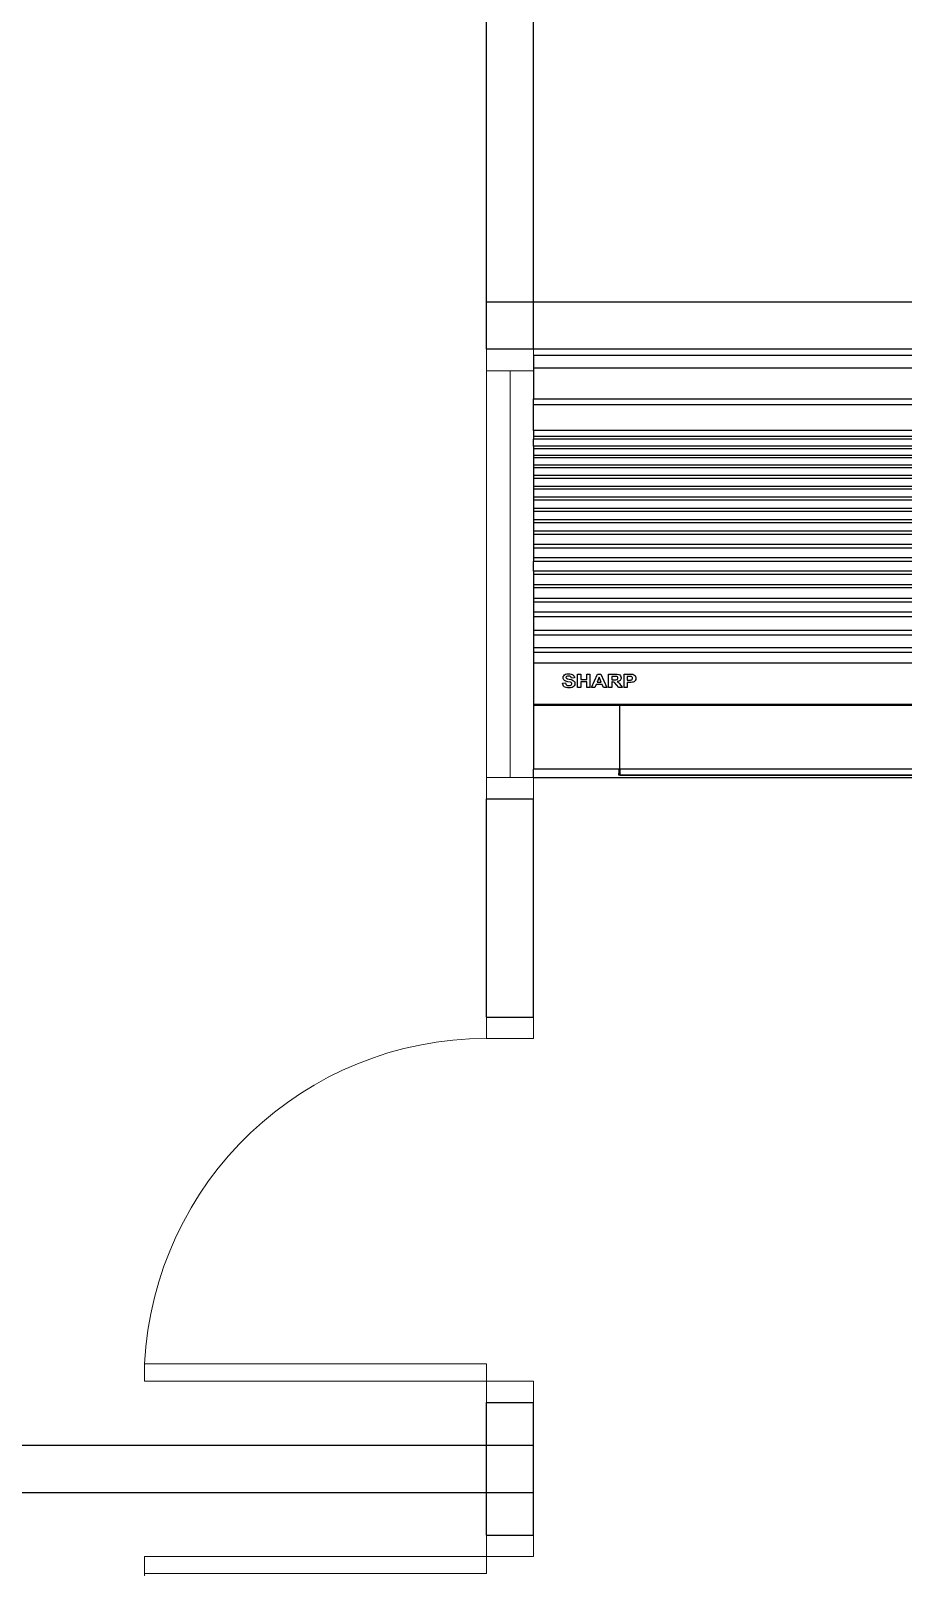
# Model space of a CAD drawing. Header units: inches. Extents: x -86208230 to 200276, y 9267 to 1246656.
# Drawn here: x 124779 to 126817, y 57073 to 60662 of the extents above; entities that cross this region are included whole.
import ezdxf

# ---------------------------------------------------------------- set-up
doc = ezdxf.new("R2010")
doc.units = ezdxf.units.IN
doc.header["$MEASUREMENT"] = 0
doc.layers.add('DOOR', color=8, linetype='Continuous', lineweight=20)
doc.layers.add('WIN', color=8, linetype='Continuous', lineweight=18)
doc.layers.add('Edges', color=7, linetype='Continuous')
doc.layers.add('partition', color=8, linetype='Continuous')

# ---------------------------------------------------------------- blocks, each defined once
blk = doc.blocks.new('dr16')
at = {"layer": 'DOOR', "color": 1}
blk.add_line((-2409712.2, -909070.8), (-2409602.2, -909070.8), dxfattribs=at)
for points in [[(-2409712.2, -909070.8), (-2409602.2, -909070.8), (-2409602.2, -909020.8), (-2409712.2, -909020.8)], [(-2410511.2, -909830.8), (-2409712.2, -909830.8), (-2409712.2, -909870.8), (-2410511.2, -909870.8)], [(-2409712.2, -909920.8), (-2409602.2, -909920.8), (-2409602.2, -909870.8), (-2409712.2, -909870.8)]]:
    blk.add_lwpolyline(points, close=True, dxfattribs=at)
at = {"layer": 'DOOR', "color": 9}
blk.add_arc((-2409712.2, -909870.8), 800, 90, 177.134, dxfattribs=at)
blk = doc.blocks.new('air con')
at = {"layer": 'Edges'}
for p, q in [((71.402, 41.898), (152.402, 41.898)), ((71.402, 41.898), (71.402, 41.095)), ((71.402, 41.095), (152.402, 41.095)), ((71.402, 41.095), (71.402, 39.122)), ((71.402, 39.122), (152.402, 39.122)), ((71.402, 38.724), (71.402, 39.122)), ((152.402, 38.724), (71.402, 38.724)), ((71.402, 37.092), (71.402, 38.724)), ((71.402, 37.092), (71.402, 36.701)), ((152.402, 37.092), (71.402, 37.092)), ((152.402, 36.701), (71.402, 36.701)), ((71.402, 36.701), (71.402, 36.542)), ((152.402, 36.542), (71.402, 36.542)), ((71.402, 36.078), (71.402, 36.542)), ((152.402, 36.078), (71.402, 36.078)), ((71.402, 36.078), (71.402, 35.914)), ((152.402, 35.914), (71.402, 35.914)), ((71.402, 35.914), (71.402, 35.493)), ((71.402, 35.493), (71.402, 35.34)), ((152.402, 35.493), (71.402, 35.493)), ((152.402, 35.34), (71.402, 35.34)), ((71.402, 35.34), (71.402, 34.877)), ((152.402, 34.877), (71.402, 34.877)), ((71.402, 34.877), (71.402, 34.709)), ((152.402, 34.709), (71.402, 34.709)), ((71.402, 34.709), (71.402, 34.207)), ((152.402, 34.207), (71.402, 34.207)), ((71.402, 34.207), (71.402, 34.022)), ((71.402, 34.022), (71.402, 33.51)), ((152.402, 34.022), (71.402, 34.022)), ((152.402, 33.51), (71.402, 33.51)), ((71.402, 33.51), (71.402, 33.335)), ((152.402, 33.335), (71.402, 33.335)), ((71.402, 33.335), (71.402, 32.826)), ((152.402, 32.826), (71.402, 32.826)), ((71.402, 32.826), (71.402, 32.625)), ((152.402, 32.625), (71.402, 32.625)), ((71.402, 32.625), (71.402, 32.098)), ((152.402, 32.098), (71.402, 32.098)), ((71.402, 32.098), (71.402, 31.911)), ((152.402, 31.911), (71.402, 31.911)), ((71.402, 31.911), (71.402, 31.378)), ((152.402, 31.378), (71.402, 31.378)), ((71.402, 31.378), (71.402, 31.189)), ((152.402, 31.189), (71.402, 31.189)), ((71.402, 31.189), (71.402, 30.654)), ((152.402, 30.654), (71.402, 30.654)), ((71.402, 30.654), (71.402, 30.439)), ((152.402, 30.439), (71.402, 30.439)), ((71.402, 30.439), (71.402, 29.791)), ((152.402, 29.791), (71.402, 29.791)), ((71.402, 29.791), (71.402, 29.562)), ((71.402, 29.562), (71.402, 28.935)), ((152.402, 29.562), (71.402, 29.562)), ((152.402, 28.935), (71.402, 28.935)), ((71.402, 28.935), (71.402, 28.714)), ((152.402, 28.714), (71.402, 28.714)), ((71.402, 28.092), (71.402, 28.714)), ((152.402, 28.092), (71.402, 28.092)), ((71.402, 28.092), (71.402, 27.871)), ((71.402, 27.871), (71.402, 27.226)), ((152.402, 27.871), (71.402, 27.871)), ((152.402, 27.226), (71.402, 27.226)), ((71.402, 27.226), (71.402, 27.024)), ((71.402, 27.024), (71.402, 26.349)), ((152.402, 27.024), (71.402, 27.024)), ((152.402, 26.349), (71.402, 26.349)), ((71.402, 26.349), (71.402, 26.117)), ((152.402, 26.117), (71.402, 26.117)), ((71.402, 26.117), (71.402, 25.469)), ((152.402, 25.469), (71.402, 25.469)), ((71.402, 25.469), (71.402, 25.162)), ((152.402, 25.162), (71.402, 25.162)), ((71.402, 25.162), (71.402, 24.304)), ((152.402, 24.304), (71.402, 24.304)), ((71.402, 24.304), (71.402, 24.002)), ((152.402, 24.002), (71.402, 24.002)), ((71.402, 24.002), (71.402, 23.184)), ((71.402, 23.184), (71.402, 22.883)), ((152.402, 23.184), (71.402, 23.184)), ((152.402, 22.883), (71.402, 22.883)), ((71.402, 22.883), (71.402, 22.213)), ((152.402, 22.213), (71.402, 22.213)), ((71.402, 22.213), (71.402, 19.568)), ((73.247, 20.922), (73.441, 20.939)), ((73.262, 20.853), (73.247, 20.922)), ((73.287, 20.793), (73.262, 20.853)), ((73.283, 21.282), (73.294, 21.346)), ((73.289, 21.232), (73.283, 21.282)), ((73.322, 20.742), (73.287, 20.793)), ((73.306, 21.186), (73.289, 21.232)), ((73.294, 21.346), (73.326, 21.406)), ((73.334, 21.144), (73.306, 21.186)), ((73.367, 20.7), (73.322, 20.742)), ((73.326, 21.406), (73.378, 21.457)), ((73.374, 21.106), (73.334, 21.144)), ((73.422, 20.666), (73.367, 20.7)), ((73.412, 21.082), (73.374, 21.106)), ((73.378, 21.457), (73.448, 21.494)), ((73.462, 21.059), (73.412, 21.082)), ((73.488, 20.642), (73.422, 20.666)), ((73.441, 20.939), (73.467, 20.864)), ((73.448, 21.494), (73.537, 21.517)), ((73.598, 21.02), (73.462, 21.059)), ((73.467, 20.864), (73.511, 20.812)), ((73.481, 21.324), (73.473, 21.293)), ((73.473, 21.293), (73.48, 21.265)), ((73.48, 21.265), (73.502, 21.241)), ((73.504, 21.347), (73.481, 21.324)), ((73.565, 20.628), (73.488, 20.642)), ((73.502, 21.241), (73.567, 21.212)), ((73.563, 21.371), (73.504, 21.347)), ((73.511, 20.812), (73.574, 20.782)), ((73.537, 21.517), (73.642, 21.525)), ((73.64, 21.379), (73.563, 21.371)), ((73.567, 21.212), (73.685, 21.182)), ((73.574, 20.782), (73.655, 20.772)), ((73.757, 20.982), (73.598, 21.02)), ((73.713, 21.372), (73.64, 21.379)), ((73.642, 21.525), (73.729, 21.52)), ((73.655, 20.772), (73.739, 20.781)), ((73.685, 21.182), (73.811, 21.152)), ((73.766, 21.35), (73.713, 21.372)), ((73.729, 21.52), (73.804, 21.507)), ((73.739, 20.781), (73.8, 20.808)), ((73.8, 20.965), (73.757, 20.982)), ((73.8, 21.311), (73.766, 21.35)), ((73.867, 20.655), (73.771, 20.631)), ((73.82, 21.253), (73.8, 21.311)), ((73.828, 20.944), (73.8, 20.965)), ((73.8, 20.808), (73.836, 20.847)), ((73.804, 21.507), (73.868, 21.484)), ((73.811, 21.152), (73.899, 21.12)), ((74.019, 21.261), (73.82, 21.253)), ((73.843, 20.92), (73.828, 20.944)), ((73.836, 20.847), (73.848, 20.892)), ((73.848, 20.892), (73.843, 20.92)), ((73.943, 20.695), (73.867, 20.655)), ((73.868, 21.484), (73.921, 21.453)), ((73.899, 21.12), (73.961, 21.081)), ((73.921, 21.453), (73.962, 21.414)), ((74, 20.752), (73.943, 20.695)), ((73.961, 21.081), (74.008, 21.031)), ((73.962, 21.414), (73.992, 21.369)), ((73.992, 21.369), (74.011, 21.318)), ((74.035, 20.82), (74, 20.752)), ((74.008, 21.031), (74.037, 20.968)), ((74.011, 21.318), (74.019, 21.261)), ((74.047, 20.892), (74.035, 20.82)), ((74.037, 20.968), (74.047, 20.892)), ((74.215, 20.639), (74.215, 21.51)), ((74.215, 21.51), (74.413, 21.51)), ((74.413, 21.51), (74.413, 21.167)), ((74.413, 21.167), (74.802, 21.167)), ((74.802, 21.02), (74.413, 21.02)), ((74.413, 21.02), (74.413, 20.639)), ((74.802, 21.167), (74.802, 21.51)), ((74.802, 21.51), (75.001, 21.51)), ((74.802, 20.639), (74.802, 21.02)), ((75.001, 21.51), (75.001, 20.639)), ((75.106, 20.639), (75.489, 21.51)), ((75.398, 20.837), (75.317, 20.639)), ((75.791, 20.837), (75.398, 20.837)), ((75.592, 21.306), (75.459, 20.983)), ((75.459, 20.983), (75.727, 20.983)), ((75.489, 21.51), (75.699, 21.51)), ((75.727, 20.983), (75.592, 21.306)), ((75.699, 21.51), (76.093, 20.639)), ((75.877, 20.639), (75.791, 20.837)), ((76.199, 20.639), (76.199, 21.51)), ((76.199, 21.51), (76.616, 21.51)), ((76.552, 21.362), (76.397, 21.362)), ((76.397, 21.362), (76.397, 21.141)), ((76.397, 21.141), (76.544, 21.141)), ((76.437, 21.002), (76.397, 21.002)), ((76.397, 21.002), (76.397, 20.639)), ((76.496, 21), (76.437, 21.002)), ((76.537, 20.993), (76.496, 21)), ((76.568, 20.979), (76.537, 20.993)), ((76.544, 21.141), (76.66, 21.144)), ((76.697, 21.359), (76.552, 21.362)), ((76.597, 20.956), (76.568, 20.979)), ((76.702, 20.828), (76.597, 20.956)), ((76.616, 21.51), (76.752, 21.504)), ((76.66, 21.144), (76.722, 21.152)), ((76.74, 21.347), (76.697, 21.359)), ((76.845, 20.639), (76.702, 20.828)), ((76.722, 21.152), (76.754, 21.167)), ((76.772, 21.325), (76.74, 21.347)), ((76.804, 21.034), (76.743, 21.023)), ((76.743, 21.023), (76.802, 20.988)), ((76.752, 21.504), (76.845, 21.486)), ((76.754, 21.167), (76.778, 21.189)), ((76.791, 21.294), (76.772, 21.325)), ((76.778, 21.189), (76.793, 21.218)), ((76.798, 21.254), (76.791, 21.294)), ((76.793, 21.218), (76.798, 21.254)), ((76.802, 20.988), (76.849, 20.95)), ((76.856, 21.052), (76.804, 21.034)), ((76.845, 21.486), (76.91, 21.454)), ((76.849, 20.95), (76.899, 20.895)), ((76.901, 21.075), (76.856, 21.052)), ((76.899, 20.895), (76.962, 20.809)), ((76.938, 21.104), (76.901, 21.075)), ((76.91, 21.454), (76.96, 21.403)), ((76.966, 21.138), (76.938, 21.104)), ((76.96, 21.403), (76.992, 21.338)), ((76.962, 20.809), (77.082, 20.639)), ((76.986, 21.176), (76.966, 21.138)), ((76.999, 21.219), (76.986, 21.176)), ((76.992, 21.338), (77.003, 21.266)), ((77.003, 21.266), (76.999, 21.219)), ((77.19, 20.639), (77.19, 21.51)), ((77.19, 21.51), (77.508, 21.51)), ((77.388, 21.362), (77.388, 21.115)), ((77.484, 21.362), (77.388, 21.362)), ((77.388, 21.115), (77.497, 21.115)), ((77.518, 20.967), (77.388, 20.967)), ((77.388, 20.967), (77.388, 20.639)), ((77.627, 21.356), (77.484, 21.362)), ((77.497, 21.115), (77.595, 21.119)), ((77.508, 21.51), (77.658, 21.506)), ((77.637, 20.97), (77.518, 20.967)), ((77.595, 21.119), (77.654, 21.129)), ((77.671, 21.343), (77.627, 21.356)), ((77.724, 20.98), (77.637, 20.97)), ((77.654, 21.129), (77.689, 21.146)), ((77.658, 21.506), (77.744, 21.497)), ((77.707, 21.318), (77.671, 21.343)), ((77.689, 21.146), (77.716, 21.172)), ((77.731, 21.283), (77.707, 21.318)), ((77.716, 21.172), (77.733, 21.203)), ((77.776, 20.995), (77.724, 20.98)), ((77.738, 21.239), (77.731, 21.283)), ((77.733, 21.203), (77.738, 21.239)), ((77.744, 21.497), (77.822, 21.465)), ((77.827, 21.021), (77.776, 20.995)), ((77.822, 21.465), (77.886, 21.411)), ((77.873, 21.058), (77.827, 21.021)), ((77.91, 21.107), (77.873, 21.058)), ((77.886, 21.411), (77.911, 21.376)), ((77.935, 21.168), (77.91, 21.107)), ((77.911, 21.376), (77.929, 21.336)), ((77.929, 21.336), (77.939, 21.291)), ((77.943, 21.242), (77.935, 21.168)), ((77.939, 21.291), (77.943, 21.242)), ((73.653, 20.623), (73.565, 20.628)), ((73.771, 20.631), (73.653, 20.623)), ((74.413, 20.639), (74.215, 20.639)), ((75.001, 20.639), (74.802, 20.639)), ((75.317, 20.639), (75.106, 20.639)), ((76.093, 20.639), (75.877, 20.639)), ((76.397, 20.639), (76.199, 20.639)), ((77.082, 20.639), (76.845, 20.639)), ((77.388, 20.639), (77.19, 20.639)), ((152.402, 19.568), (71.402, 19.568)), ((71.402, 19.568), (71.402, 19.493)), ((152.402, 19.493), (71.402, 19.493)), ((71.402, 19.493), (71.402, 15.42)), ((76.921, 15.42), (76.921, 19.493)), ((76.921, 18.47), (76.921, 18.812)), ((76.921, 18.133), (76.921, 18.47)), ((76.921, 17.803), (76.921, 18.133)), ((76.921, 17.48), (76.921, 17.803)), ((76.921, 17.163), (76.921, 17.48)), ((76.921, 16.853), (76.921, 17.163)), ((76.921, 16.551), (76.921, 16.853)), ((76.921, 16.256), (76.921, 16.551)), ((76.921, 15.969), (76.921, 16.256)), ((76.921, 15.69), (76.921, 15.969)), ((76.855, 15.42), (71.402, 15.42)), ((71.402, 14.898), (71.402, 15.42)), ((71.402, 14.898), (152.402, 14.898)), ((76.921, 15.42), (76.855, 15.42)), ((76.855, 15.42), (76.855, 15.142)), ((76.921, 15.142), (76.855, 15.142)), ((76.855, 15.051), (76.855, 15.142)), ((76.921, 15.051), (76.855, 15.051)), ((76.921, 15.42), (76.921, 15.69)), ((76.921, 15.42), (76.921, 15.142)), ((146.421, 15.42), (76.921, 15.42)), ((76.921, 15.142), (76.921, 15.051)), ((146.421, 15.051), (76.921, 15.051)), ((76.921, 15.051), (76.921, 15.012)), ((146.421, 15.012), (76.921, 15.012))]:
    blk.add_line(p, q, dxfattribs=at)
blk = doc.blocks.new('2.0 HP AIR CONDITION')
at = {"xscale": 36.51607049631966, "yscale": 36.51607049631966, "zscale": 36.51607049631966}
blk.add_blockref('air con', (-4183.5, -544), dxfattribs=at)

msp = doc.modelspace()

# ---------------------------------------------------------------- linework, layer by layer
at = {"layer": 'partition'}
for p, q in [((125843.7, 59918.1), (125843.7, 62398.1)), ((125953.7, 59918.1), (125953.7, 62398.1)), ((126873.7, 60028.1), (125843.7, 60028.1)), ((126873.7, 59918.1), (125843.7, 59918.1)), ((125953.7, 59918.1), (125843.7, 59918.1)), ((125843.7, 58358.1), (125843.7, 58868.1)), ((125843.7, 58868.1), (125953.7, 58868.1)), ((125953.7, 58358.1), (125953.7, 58868.1)), ((125843.7, 58358.1), (125953.7, 58358.1)), ((125843.7, 57148.1), (125843.7, 57458.1)), ((125843.7, 57458.1), (125953.7, 57458.1)), ((125953.7, 57148.1), (125953.7, 57458.1)), ((121953.7, 57358.1), (125953.7, 57358.1)), ((121953.7, 57248.1), (125953.7, 57248.1)), ((125843.7, 57148.1), (125953.7, 57148.1))]:
    msp.add_line(p, q, dxfattribs=at)
at = {"layer": 'WIN'}
for p, q in [((125843.7, 58868.1), (125843.7, 59918.1)), ((125953.7, 58868.1), (125953.7, 59918.1)), ((125898.7, 58918.1), (125898.7, 59868.1))]:
    msp.add_line(p, q, dxfattribs=at)
for points in [[(125953.7, 59918.1), (125843.7, 59918.1), (125843.7, 59868.1), (125953.7, 59868.1)], [(125953.7, 58918.1), (125843.7, 58918.1), (125843.7, 58868.1), (125953.7, 58868.1)]]:
    msp.add_lwpolyline(points, close=True, dxfattribs=at)

# ---------------------------------------------------------------- block references
msp.add_blockref('2.0 HP AIR CONDITION', (127529.9, 58918.1))
at = {"layer": 'DOOR'}
msp.add_blockref('dr16', (2535555.9, 967378.9), dxfattribs=at)
at = {"layer": 'DOOR', "xscale": -1, "rotation": 180}
msp.add_blockref('dr16', (2535555.9, -852772.6), dxfattribs=at)

doc.saveas('drawing.dxf')
